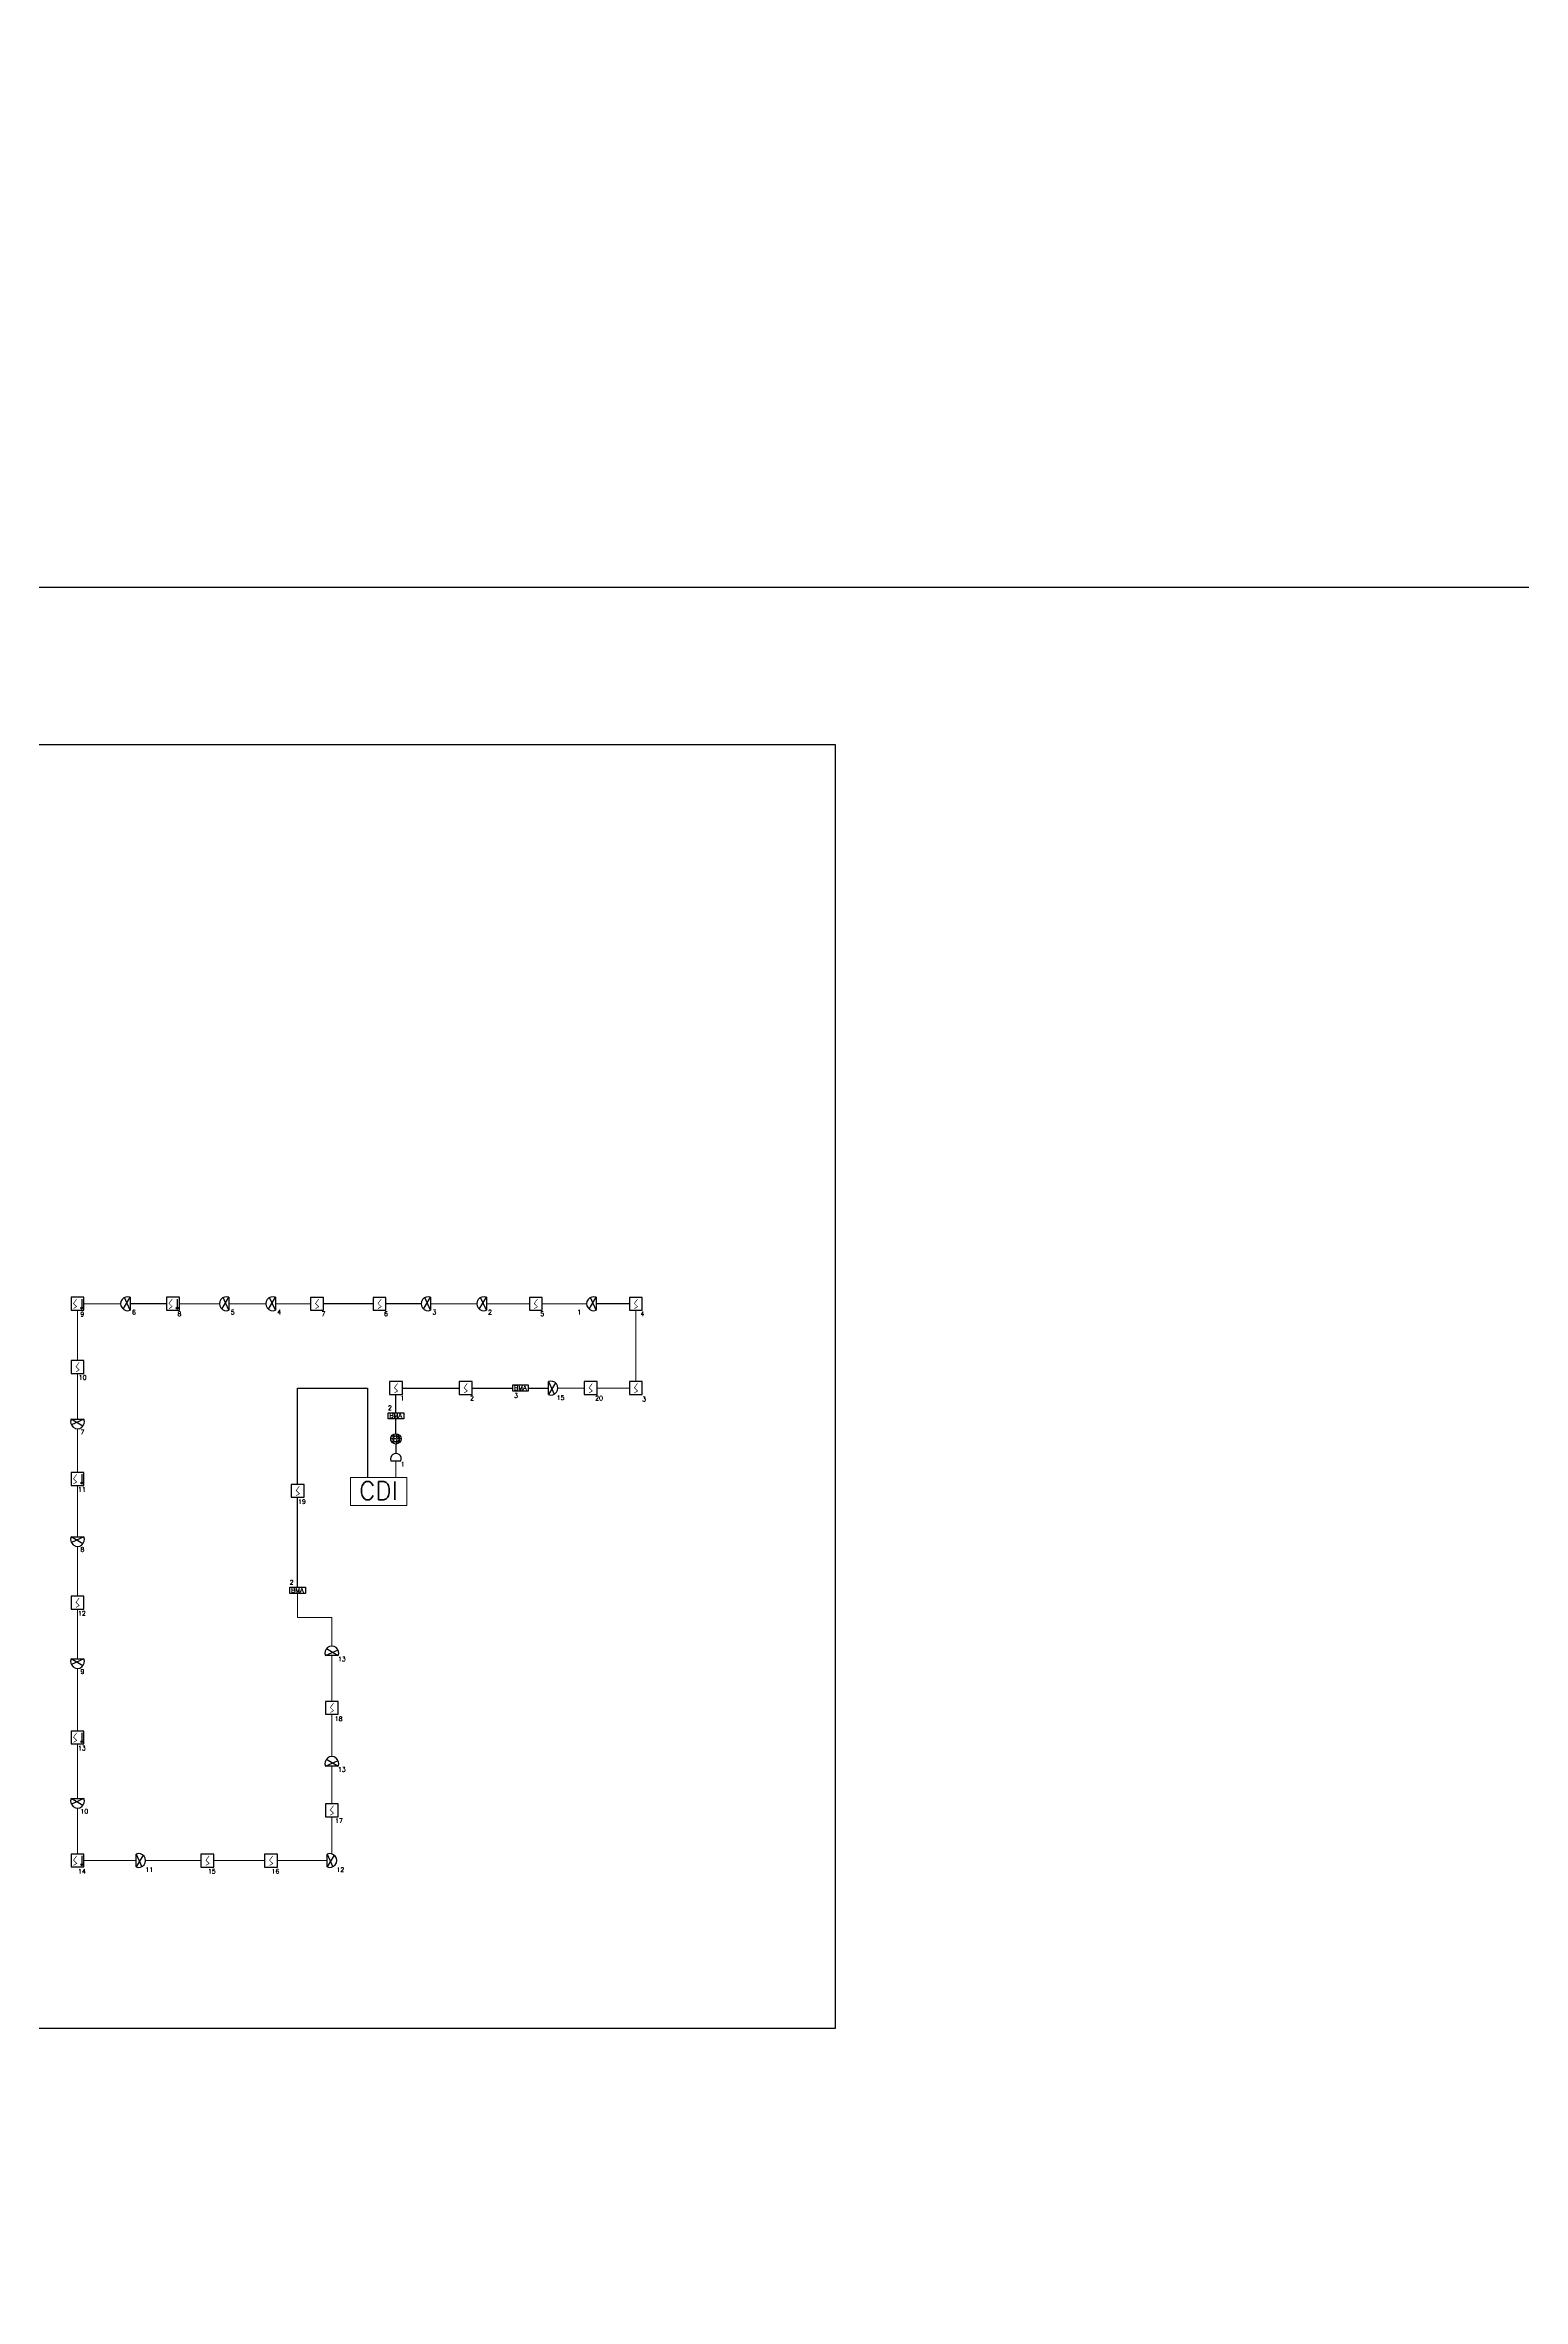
# Model space of a CAD drawing. Header units: millimetres. Extents: x 145 to 60311, y -8355 to 8851.
# Drawn here: x 823.1 to 971.8, y 391.4 to 618.1 of the extents above; entities that cross this region are included whole.
import ezdxf

# ---------------------------------------------------------------- set-up
doc = ezdxf.new("R2010")
doc.units = ezdxf.units.MM
doc.layers.add('Diagramas', color=255, linetype='Continuous')
doc.layers.add('Tubagens', color=255, linetype='Continuous')
doc.styles.add('Roman', font='romans')

# ---------------------------------------------------------------- blocks, each defined once
blk = doc.blocks.new('BMA diagrama')
at = {"layer": 'Diagramas', "color": 7}
for p, q in [((90989, 33640), (92189, 33640)), ((90989, 33160), (90989, 33640)), ((92189, 33640), (92189, 33160)), ((92189, 33160), (90989, 33160))]:
    blk.add_line(p, q, dxfattribs=at)
at = {"layer": 'Diagramas', "color": 7, "insert": (91083, 33598), "char_height": 360, "attachment_point": 1, "style": 'Roman'}
blk.add_mtext_dynamic_manual_height_columns('BMA', width=347.88, gutter_width=12.5, heights=[0], dxfattribs=at)
blk = doc.blocks.new('S.otico diagrama')
at = {"layer": 'Diagramas', "color": 7}
for p, q in [((92089, 36051), (91089, 36051)), ((91089, 36051), (91089, 35051)), ((91089, 35051), (92089, 35051)), ((92089, 35051), (92089, 36051))]:
    blk.add_line(p, q, dxfattribs=at)
at = {"layer": 'Diagramas', "color": 7, "const_width": 49}
blk.add_lwpolyline([(91720, 35916), (91472, 35573), (91720, 35326), (91472, 35174)], dxfattribs=at)
blk = doc.blocks.new('S. multicriterio diagrama')
at = {"layer": 'Diagramas'}
h = blk.add_hatch(color=7, dxfattribs=at)
h.dxf.hatch_style = 1
h.paths.add_polyline_path([(724, 193), (824, 92), (924, 193)])
at = {"layer": 'Diagramas', "color": 7}
for p, q in [((1000, 1000), (0, 1000)), ((0, 1000), (0, 0)), ((0, 0), (1000, 0)), ((1000, 0), (1000, 1000))]:
    blk.add_line(p, q, dxfattribs=at)
at = {"layer": 'Diagramas', "color": 7, "lineweight": 25}
for p, q in [((924, 193), (724, 193)), ((724, 193), (824, 92)), ((824, 865), (824, 193)), ((824, 92), (924, 193))]:
    blk.add_line(p, q, dxfattribs=at)
at = {"layer": 'Diagramas', "color": 7, "const_width": 49}
blk.add_lwpolyline([(436, 865), (189, 522), (436, 275), (189, 123)], dxfattribs=at)
blk = doc.blocks.new('Sinalizador diagrama')
at = {"layer": 'Diagramas', "color": 7}
for p, q in [((-548, 85), (0, 1000)), ((0, 0), (-448, 981)), ((0, 1000), (0, 0))]:
    blk.add_line(p, q, dxfattribs=at)
blk.add_arc((-203, 500), 540, 67.91401, 292.08599, dxfattribs=at)
blk = doc.blocks.new("2 LED'S")
at = {"layer": 'Tubagens', "color": 7}
blk.add_line((13700, -5214), (12700, -5214), dxfattribs=at)
blk.add_arc((13200, -5417), 540, 157.91401, 22.08599, dxfattribs=at)

msp = doc.modelspace()

# ---------------------------------------------------------------- hatches: boundary and pattern name
h = msp.add_hatch()
h.set_pattern_fill('ANGLE', color=256, scale=0.041472)
h.set_pattern_definition([(360, (821.99994, 458.54105), (1e-16, 0.289682), [0.2106778, -0.0790042]), (90, (821.99994, 458.54105), (-0.289682, 2e-16), [0.2106778, -0.0790042])])
h.paths.add_polyline_path([(858.94, 477.92, 1), (857.9, 477.92, 1)])

# ---------------------------------------------------------------- linework, layer by layer
at = {"lineweight": 5}
for p, q in [((826.38, 490.87), (826.38, 485.8)), ((830.72, 491.51), (827.03, 491.51)), ((840.66, 491.51), (836.64, 491.51)), ((845.33, 491.51), (841.62, 491.51)), ((849.83, 491.51), (846.29, 491.51)), ((866.55, 491.51), (861.91, 491.51)), ((871.84, 491.51), (867.52, 491.51)), ((873.14, 491.51), (877.61, 491.51)), ((882.56, 483.68), (882.56, 490.87)), ((826.38, 484.5), (826.38, 479.91)), ((874.72, 483.03), (877.37, 483.03)), ((878.66, 483.03), (881.92, 483.03)), ((826.38, 478.94), (826.38, 474.54)), ((858.42, 475.72), (858.42, 474.03)), ((826.38, 473.24), (826.38, 468.07)), ((826.38, 467.11), (826.38, 462.1)), ((826.38, 460.81), (826.38, 455.8)), ((848.53, 459.96), (848.53, 462.38)), ((851.97, 459.96), (848.53, 459.96)), ((851.97, 457.08), (851.97, 459.96)), ((851.97, 451.52), (851.97, 456.12)), ((826.38, 454.84), (826.38, 448.54)), ((851.97, 445.97), (851.97, 450.23)), ((826.38, 447.24), (826.38, 441.75)), ((851.97, 441.21), (851.97, 445)), ((826.38, 440.79), (826.38, 436.16)), ((851.97, 439.92), (851.97, 436.18)), ((827.03, 435.51), (832.27, 435.51)), ((833.23, 435.51), (838.8, 435.51)), ((840.1, 435.51), (845.2, 435.51)), ((846.5, 435.51), (851.5, 435.51))]:
    msp.add_line(p, q, dxfattribs=at)
for p, q in [((835.34, 491.51), (831.68, 491.51)), ((856.12, 491.51), (851.13, 491.51)), ((860.95, 491.51), (857.42, 491.51)), ((881.92, 491.51), (878.57, 491.51)), ((848.53, 473.35), (848.53, 483.03)), ((848.53, 483.03), (855.56, 483.03)), ((855.56, 483.03), (855.56, 474.03)), ((859.07, 483.03), (864.78, 483.03)), ((866.07, 483.03), (870.18, 483.03)), ((871.74, 483.03), (873.76, 483.03)), ((858.42, 480.56), (858.42, 482.38)), ((858.42, 478.44), (858.42, 479.93)), ((858.42, 477.4), (858.42, 476.46)), ((848.53, 463), (848.53, 472.05))]:
    msp.add_line(p, q)
for points in [[(670.4, 563.61), (1403.16, 563.61), (1403.16, 149.46), (670.4, 149.46)], [(725.81, 547.76), (902.61, 547.76), (902.61, 418.6), (725.81, 418.6)]]:
    msp.add_lwpolyline(points, close=True)
msp.add_lwpolyline([(853.86, 474.03), (859.52, 474.03), (859.52, 471.21), (853.86, 471.21)], close=True, dxfattribs=at)
for radius in [0.518, 0.311]:
    msp.add_circle((858.42, 477.92), radius)

# ---------------------------------------------------------------- block references
at = {"xscale": 0.001296, "yscale": 0.001296, "zscale": 0.001296}
for name, p in [('S. multicriterio diagrama', (825.73, 490.87)), ('S. multicriterio diagrama', (835.34, 490.87)), ('S.otico diagrama', (731.78, 445.44)), ('S.otico diagrama', (738.07, 445.44)), ('S.otico diagrama', (753.79, 445.44)), ('S.otico diagrama', (763.86, 445.44)), ('S.otico diagrama', (707.68, 439.08)), ('S.otico diagrama', (739.72, 436.96)), ('S.otico diagrama', (746.73, 436.96)), ('BMA diagrama', (752.26, 439.75)), ('S.otico diagrama', (759.31, 436.96)), ('S.otico diagrama', (763.86, 436.96)), ('BMA diagrama', (739.72, 436.96)), ('S. multicriterio diagrama', (825.73, 473.24)), ('S.otico diagrama', (729.83, 426.62)), ('BMA diagrama', (729.83, 419.4)), ('S.otico diagrama', (707.68, 415.38)), ('S.otico diagrama', (733.27, 404.8)), ('S. multicriterio diagrama', (825.73, 447.24)), ('S.otico diagrama', (733.27, 394.49)), ('S. multicriterio diagrama', (825.73, 434.86)), ('S.otico diagrama', (720.75, 389.43)), ('S.otico diagrama', (727.15, 389.43))]:
    msp.add_blockref(name, p, dxfattribs=at)
at = {"lineweight": 5, "xscale": 0.001296, "yscale": 0.001296, "zscale": 0.001296}
for p in [(831.68, 490.87), (841.62, 490.87), (846.29, 490.87), (861.91, 490.87), (867.52, 490.87), (878.57, 490.87)]:
    msp.add_blockref('Sinalizador diagrama', p, dxfattribs=at)
at = {"lineweight": 5}
for name, p, xscale, yscale, zscale, rotation in [('Sinalizador diagrama', (873.76, 483.68), 0.001296, 0.001296, 0.001296, 179.9999999999999), ('Sinalizador diagrama', (827.03, 479.91), 0.001296, 0.001296, 0.001296, 90), ("2 LED'S", (871.62, 470.5), 0.001, 0.001, 0.001, 180), ('Sinalizador diagrama', (827.03, 468.07), 0.001296, 0.001296, 0.001296, 90), ('Sinalizador diagrama', (827.03, 455.8), 0.001296, 0.001296, 0.001296, 90), ('Sinalizador diagrama', (851.32, 456.12), 0.001296, 0.001296, 0.001296, 270), ('Sinalizador diagrama', (851.32, 445), 0.001296, 0.001296, 0.001296, 270), ('Sinalizador diagrama', (827.03, 441.75), 0.001296, 0.001296, 0.001296, 90), ('Sinalizador diagrama', (832.27, 436.16), 0.001296, 0.001296, 0.001296, 180), ('Sinalizador diagrama', (851.5, 436.16), 0.001296, 0.001296, 0.001296, 180)]:
    msp.add_blockref(name, p, dxfattribs=dict(at, xscale=xscale, yscale=yscale, zscale=zscale, rotation=rotation))

# ---------------------------------------------------------------- texts
at = {"attachment_point": 1, "style": 'Roman'}
for s, insert, char_height in [('\\pt1.3608;9', (826.67, 490.7), 0.4536), ('\\pt1.3608;6', (831.86, 490.89), 0.4536), ('\\pt1.3608;8', (836.44, 490.73), 0.4536), ('\\pt1.3608;5', (841.8, 490.89), 0.4536), ('\\pt1.3608;4', (846.47, 490.89), 0.4536), ('\\pt1.3608;7', (850.94, 490.73), 0.4536), ('\\pt1.3608;6', (857.22, 490.73), 0.4536), ('\\pt1.3608;3', (862.09, 490.89), 0.4536), ('\\pt1.3608;2', (867.69, 490.89), 0.4536), ('\\pt1.3608;5', (872.94, 490.73), 0.4536), ('\\pt1.3608;1', (876.66, 490.89), 0.4536), ('\\pt1.3608;4', (883.02, 490.73), 0.4536), ('\\pt1.3608;10', (826.5, 484.32), 0.4536), ('\\pt1.3608;2', (857.62, 481.27), 0.4536), ('\\pt1.3608;1', (858.88, 482.25), 0.4536), ('\\pt1.3608;2', (865.88, 482.25), 0.4536), ('\\pt1.3608;3', (870.31, 482.51), 0.4536), ('\\pt1.3608;15', (874.6, 482.29), 0.4536), ('\\pt1.3608;20', (878.47, 482.25), 0.4536), ('\\pt1.3608;3', (883.2, 482.15), 0.4536), ('\\pt1.3608;7', (826.68, 478.85), 0.4536), ('\\pt1.3608;1', (858.91, 475.6), 0.4536), ('\\pt1.3608;11', (826.43, 473.06), 0.4536), ('\\pt1.3608;19', (848.58, 471.84), 0.4536), ('\\pt1.3608;8', (826.68, 467.02), 0.4536), ('\\pt1.3608;2', (847.73, 463.72), 0.4536), ('\\pt1.3608;12', (826.43, 460.6), 0.4536), ('\\pt1.3608;13', (852.58, 456.01), 0.4536), ('\\pt1.3608;9', (826.68, 454.74), 0.4536), ('18', (852.26, 450), 0.454), ('\\pt1.3608;13', (826.43, 447.04), 0.4536), ('\\pt1.3608;13', (852.58, 444.9), 0.4536), ('\\pt1.3608;10', (826.68, 440.69), 0.4536), ('\\pt1.3608;17', (852.3, 439.75), 0.4536), ('\\pt1.3608;14', (826.43, 434.65), 0.4536), ('\\pt1.3608;11', (833.21, 434.82), 0.4536), ('\\pt1.3608;15', (839.5, 434.65), 0.4536), ('\\pt1.3608;16', (845.9, 434.65), 0.4536), ('\\pt1.3608;12', (852.44, 434.82), 0.4536)]:
    msp.add_mtext_dynamic_manual_height_columns(s, width=350, gutter_width=10, heights=[0], dxfattribs=dict(at, insert=insert, char_height=char_height))
at = {"lineweight": 5, "insert": (854.72, 473.62), "char_height": 1.814, "attachment_point": 1, "style": 'Roman'}
msp.add_mtext_dynamic_manual_height_columns('CDI', width=3120, gutter_width=1.25, heights=[0], dxfattribs=at)

doc.saveas('drawing.dxf')
